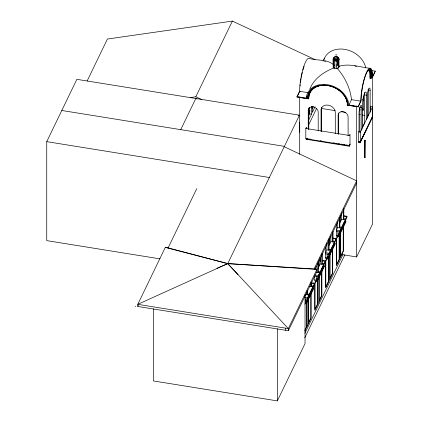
<?xml version="1.0" encoding="UTF-8"?>
<svg xmlns="http://www.w3.org/2000/svg" width="422" height="422" viewBox="0 0 422 422"><rect width="100%" height="100%" fill="white"/><g stroke="black" fill="none" stroke-linecap="round" stroke-linejoin="round"><path stroke-width="0.63" d="M137.788 306.472L137.788 304.336L165.292 247.413L168.135 247.872L227.748 263.608L316.922 269.405L316.922 271.541L288.332 330.716L137.788 306.472L138.326 305.354M153.429 308.767L153.429 380.945L277.344 400.9L305.032 343.603L305.032 295.041M334.203 65.347C327.794 58.885 317.634 60.921 309.579 58.537A22.224 4.874 -80.9 0 0 303.318 67.879A22.224 4.874 -80.9 0 0 299.551 91.289L296.972 97.028L307.38 98.706L308.166 94.248A21.232 16.695 25.8 0 1 327.577 85.502A21.232 16.695 25.8 0 1 346.984 100.499L347.775 105.215L358.183 106.887L361.084 100.879L361.306 95.836A21.232 4.658 -80.9 0 1 366.718 72.758A21.232 4.658 -80.9 0 1 372.13 73.428L372.352 77.558L371.64 77.442L371.418 73.312A21.232 4.658 -80.9 0 0 369.894 69.25M307.38 97.498L308.366 93.837A21.232 16.695 25.8 0 1 310.566 90.292M311.974 89.3A20.736 16.305 25.8 0 0 309.02 93.626L308.049 98.774L308.82 94.037A20.736 16.305 25.8 0 1 327.773 85.492A20.736 16.305 25.8 0 1 346.726 100.141L347.496 103.559M297.879 96.733L297.879 97.139L308.725 98.843L308.725 96.912L309.474 93.826A20.235 15.915 25.8 0 1 332.209 86.568M308.725 96.912L309.669 93.415A20.235 15.915 25.8 0 1 312.554 89.195M309.801 89.121C313.826 78.787 323.811 71.84 333.855 67.942M338.159 58.199A2.954 1.709 0 0 1 339.066 59.396L338.702 60.251A2.954 1.709 0 0 1 336.176 61.137L334.688 60.926L334.688 68.053A2.954 1.709 0 0 1 333.158 66.592L333.158 59.465L333.522 58.605A2.954 1.709 0 0 1 333.981 58.247A2.463 1.424 0 0 0 336.165 60.335A2.463 1.424 0 0 0 338.222 58.178M333.158 66.592L333.76 65.769L333.76 59.94M336.176 61.137L336.176 68.264A2.954 1.709 0 0 0 338.702 67.378L338.465 60.209L338.702 67.378M335.991 64.988L337.537 65.062L337.537 60.525M338.465 67.346L338.829 66.486L338.829 59.349L338.829 66.486M312.291 287.746L313.52 287.941L306.425 302.632L305.56 302.495L305.56 298.739L307.474 299.045L307.474 297.906L314.564 283.225L311.061 282.661M317.212 281.31L317.212 280.303L324.307 265.617L324.307 266.62L317.212 281.31L314.759 280.915L314.759 276.157L318.262 276.721L318.262 275.577L325.351 260.901L322.429 260.432M325.547 253.828L329.049 254.392L329.049 253.253L336.139 238.572L332.636 238.008M336.334 231.499L339.837 232.063L339.837 230.924L346.926 216.243L344.004 215.774M160.001 258.86L46.742 240.619L46.742 141.65L76.851 79.336L299.456 115.185L227.748 263.608L137.788 304.336L288.332 328.58L316.922 269.405L314.073 268.946L227.748 263.608L165.292 247.413M87.132 81.008L107.415 39.03L232.369 21.1L315.076 59.607M190.19 97.587L195.803 96.786L232.369 21.1M180.753 129.649L195.803 98.495L196.995 99.049M168.135 247.872L196.763 188.623M296.972 97.028L299.873 91.02M323.03 61.206L324.333 58.505M296.972 96.627L306.224 98.12L307.084 96.337M306.224 98.521L306.419 98.11M308.049 97.208L308.25 96.796M307.38 98.706L307.575 97.092M308.725 98.843L308.925 96.501M308.239 129.232L308.239 110.39L308.772 109.293A5.175 4.067 25.8 0 1 309.437 107.288M308.719 113.064L309.848 110.722M299.72 132.286L299.657 122.169M309.184 112.7L310.043 110.917M308.777 115.57L309.627 113.808L309.627 107.352M312.09 108.712L313.203 106.413M308.688 119.985L311.526 114.114L311.526 106.365M315.097 106.713L312.322 112.468L312.322 106.624M305.813 128.462L349.469 135.494L349.996 134.396L349.996 144.656L349.469 145.748L305.813 138.722L305.813 128.462L306.346 127.365L306.346 128.652M308.682 124.822L316.669 108.296M306.05 138.759L306.182 138.485L306.182 139.286L349.363 146.244L349.996 144.656M306.182 139.286L306.583 138.469M321.052 131.337L321.052 110.036L321.585 108.945A7.39 5.813 25.8 0 1 321.828 107.42M338.138 134.048L338.138 115.201L338.666 114.109A5.175 4.067 25.8 0 1 338.834 113.043M357.666 106.365L357.666 106.766L347.222 105.041L347.422 102.699L347.496 105.125L347.696 104.714M347.222 105.041L347.422 104.63M347.775 104.007L347.971 103.596M347.775 105.215L347.971 104.804M371.555 70.548L375.258 71.144L372.673 76.487A22.224 4.874 -80.9 0 0 366.718 71.946A22.224 4.874 -80.9 0 0 360.763 101.143L358.183 106.486L348.931 104.999L351.51 99.655C350.239 87.918 344.711 76.82 336.962 68.016M356.047 106.544L356.242 106.133M356.242 106.534L356.442 106.128M368.29 69.989A20.235 4.442 -80.9 0 1 369.746 73.861L369.952 78.566L370.664 78.682L371.218 77.532M371.64 77.442L371.961 76.778M369.092 69.619A20.736 4.547 -80.9 0 1 370.585 73.586L370.796 78.007L371.508 78.117L372.077 76.946M372.352 77.558L375.258 71.144M349.996 144.05L349.469 145.748M349.231 145.711L349.363 145.437L349.363 146.244M362.403 127.37L364.671 122.67L364.671 94.918A7.39 1.619 -80.9 0 0 364.402 92.45M367.689 116.425L368.242 115.275L368.242 89.933A5.175 1.134 -80.9 0 0 368.195 88.942M359.512 141.919L358.494 141.903L360.393 142.209L360.393 131.949L372.568 106.745L370.674 106.439L370.674 111.587M372.568 116.398L360.393 141.602L358.494 141.296M360.393 131.949L358.494 131.643L358.563 142.567L359.982 142.8L372.03 117.87L372.03 117.063M360.393 142.209L372.568 117.005L372.568 106.745M364.45 140.721L364.713 140.173L365.188 140.246L364.924 157.712L364.45 157.633L364.45 140.721L364.924 140.795L365.188 140.246M364.45 157.633L364.713 140.173M314.073 268.946L356.643 180.838L284.475 146.861M314.928 269.31L356.643 182.979M317.887 268.529L320.092 263.966L320.092 257.62M326.902 243.505L326.902 249.877L325.547 252.688L329.049 253.253M328.954 245.63L330.88 241.642L330.88 235.924M337.69 221.814L337.69 227.548L336.334 230.359L339.837 230.924M339.462 223.876L341.667 219.313L341.667 212.962M307.48 290.162L307.48 293.986L307.079 294.814L307.079 291.011M311.457 281.933L311.457 285.752L311.056 286.575L311.056 282.766M318.267 262.099L318.267 271.657L317.866 272.485L317.866 262.985M322.244 253.247L322.244 263.423L321.844 264.251L321.844 254.091M329.054 239.137L329.054 249.333L328.654 250.156L328.654 240.028M333.032 231.551L333.032 241.094L332.631 241.922L332.631 232.401M339.842 217.446L339.842 227.004L339.441 227.833L339.441 218.332M343.819 208.589L343.819 218.77L343.418 219.593L343.418 209.439M305.56 302.495L312.211 288.727L313.071 288.87M315.872 280.994L314.786 283.246L314.786 310.328L321.88 295.648L321.88 270.502M319.902 272.812L316.347 280.166L316.347 276.41M321.311 269.901L323.442 265.485M326.697 258.591L325.61 260.838L325.61 287.92L332.705 273.245L332.705 248.743M332.942 245.826L327.134 257.842L327.134 254.086M337.69 235.84L336.334 238.652L336.334 265.733L343.424 251.053L343.424 226.551M344.294 222.331L337.922 235.513L337.922 231.757M304.948 304.215L305.465 303.144M307.474 299.045L314.564 284.37L314.564 283.225M316.278 280.757L314.986 283.436L314.986 309.31L317.576 303.945L317.576 279.364M318.262 276.721L325.351 262.041L325.351 260.901M327.108 258.348L325.81 261.033L325.81 286.907L328.4 281.543L328.4 257.61M329.049 254.392L336.139 239.712L336.139 238.572M337.827 236.162L336.529 238.841L336.529 264.715L339.124 259.351L339.124 234.769M339.837 232.063L346.926 217.388L346.926 216.243M325.547 246.949L325.547 258.591L327.999 258.981L327.999 257.979L335.094 243.288L333.871 243.093M338.787 236.658L338.787 235.65L345.882 220.959L345.882 221.967L338.787 236.658L336.334 236.262L336.334 223.987M305.196 303.439L306.425 303.64L313.52 288.949L313.52 287.941M327.999 258.981L335.094 244.296L335.094 243.288M304.948 330.088L306.762 326.333L306.762 302.4M304.784 331.027L311.061 318.035L311.061 293.533M304.848 333.391L342.986 254.455M304.763 337.8L344.901 254.73M342.406 254.661L356.643 256.951L372.526 224.077L372.526 75.876M216.945 268.334L227.748 263.608L288.332 328.58L288.332 330.716M324.602 61.491L325.589 61.116M338.576 66.423C349.205 62.931 360.151 67.32 370.79 68.396M298.111 115.449L299.414 115.275M336.112 66.697L336.118 66.418M333.76 65.769L333.522 65.737A2.954 1.709 0 0 1 334.583 65.099M371.64 76.234L372.352 76.35M370.796 76.435L371.508 76.551L371.508 78.117M369.952 76.635L370.664 76.751L370.664 78.682M368.242 89.933L370.141 90.239L370.141 112.331M364.671 94.918L366.57 95.224L366.57 119.748M362.561 99.819L363.843 100.025M299.551 91.289L308.187 92.676M351.51 99.655L360.763 101.143M299.551 91.69L300.264 91.801M360.05 101.433L360.763 101.549M361.802 130.24L361.802 107.499L359.908 107.193L359.908 132.534M362.113 108.971L363.363 109.171M359.096 109.667L360.341 109.868M362.208 110.168L363.453 110.369L363.453 96.074M311.832 106.618L313.098 106.819M321.49 108.438L335.1 110.633M340.934 111.572L345.47 112.299M359.08 114.494L360.377 114.7M362.319 115.016L364.914 115.433M309.627 113.808L311.526 114.114M360.457 142.072L359.982 141.992L359.982 142.8M306.831 138.59L308.118 138.796M309.405 139.002L310.697 139.213M320.361 140.769L321.654 140.974M333.253 142.842L334.541 143.053M335.828 143.258L337.12 143.464M338.407 143.675L339.699 143.881M340.987 144.087L342.274 144.298M343.566 144.503L344.853 144.709M346.14 144.92L347.433 145.126M364.713 157.084L365.188 157.163M61.797 110.49L284.402 146.344M46.742 141.65L269.347 177.498M343.814 216.175L346.736 216.644M343.819 218.77L345.571 219.05M341.667 219.313L345.175 219.878M344.574 221.745L345.433 221.888M339.842 227.004L341.593 227.289M337.69 227.548L341.192 228.112M338.666 233.983L339.525 234.12M336.334 235.254L338.787 235.65M333.027 238.499L335.949 238.968M333.032 241.094L334.783 241.379M330.88 241.642L334.388 242.207M333.786 244.074L334.646 244.211M329.054 249.333L330.806 249.613M326.902 249.877L330.405 250.441M327.878 256.312L328.738 256.449M325.547 257.584L327.999 257.979M322.239 260.828L325.162 261.297M322.244 263.423L323.996 263.708M320.092 263.966L323.6 264.531M322.999 266.403L323.859 266.54M318.267 271.657L320.018 271.942M316.115 272.206L319.618 272.765M314.759 275.012L318.262 275.577M317.091 278.636L317.951 278.778M314.759 279.913L317.212 280.303M311.452 283.157L314.374 283.626M311.457 285.752L313.208 286.032M309.305 286.295L312.813 286.86M307.48 293.986L309.231 294.271M305.328 294.53L308.83 295.094M305.138 297.531L307.474 297.906M306.303 300.965L307.163 301.102M195.803 96.786L201.415 99.397M354.775 65.816L356.416 66.581M227.748 263.608L238.024 274.648M347.311 100.673L347.575 101.839M347.311 101.438L347.57 102.578M347.222 103.11L346.473 99.787A20.235 15.915 25.8 0 0 332.794 86.779M371.508 76.551L371.291 73.702A20.736 4.547 -80.9 0 0 368.68 69.593M370.664 76.751L370.458 73.977A20.235 4.442 -80.9 0 0 369.002 70.105M367.362 118.086L367.362 95.994A5.175 1.134 -80.9 0 1 368.754 88.894A5.175 1.134 -80.9 0 1 370.141 90.239M364.924 140.795L364.924 157.712M362.598 127.966L362.598 103.443A7.39 1.619 -80.9 0 1 364.582 93.299A7.39 1.619 -80.9 0 1 366.57 95.224M359.022 132.097L359.022 113.254A5.175 1.134 -80.9 0 1 360.414 106.154A5.175 1.134 -80.9 0 1 361.802 107.499M358.183 106.486L358.183 106.887M356.643 106.777L356.643 256.951M348.103 135.652L348.103 116.81A5.175 4.067 25.8 0 0 343.118 111.783A5.175 4.067 25.8 0 0 338.138 115.201M343.223 226.925L343.223 250.863L340.712 256.059L340.712 232.126M340.57 215.183L340.57 221.587M340.517 232.569L340.517 257.072M339.32 235.043L339.32 259.546M338.666 114.109L338.666 134.249M337.479 60.662L337.479 65.199M335.29 133.632L335.29 112.331A7.39 5.813 25.8 0 0 328.174 105.152A7.39 5.813 25.8 0 0 321.052 110.036M333.396 66.629L333.158 59.465A2.954 1.709 0 0 0 334.688 60.926M332.504 248.468L332.504 273.05L329.993 278.251L329.993 254.313M329.782 238.15L329.782 243.916M329.793 254.118L329.793 279.264M328.601 256.587L328.601 281.738M321.68 271.52L321.68 295.458L319.169 300.654L319.169 277.365M321.585 108.945L321.585 131.532M320.493 258.686L320.493 261.867M318.995 260.479L318.995 266.24M318.969 277.164L318.969 301.667M318.204 130.836L318.204 111.994A5.175 4.067 25.8 0 0 313.224 106.966A5.175 4.067 25.8 0 0 308.239 110.39M317.777 279.638L317.777 304.141M316.115 266.467L316.115 269.653M310.861 293.264L310.861 317.845L308.35 323.041L308.35 298.459M308.772 109.293L308.772 129.433M308.155 299.551L308.155 324.054M306.958 302.669L306.958 326.528M306.425 302.632L306.425 303.64M299.699 96.944L299.699 154.252M285.483 328.121L285.483 330.257M277.344 328.727L277.344 400.9M135.272 306.198L135.272 306.741M338.639 66.127A2.954 1.709 0 0 1 336.935 68.649A2.954 1.709 0 0 1 333.158 67.045M337.537 65.062A2.954 1.709 0 0 1 339.066 66.523M338.159 57.682A2.954 1.709 0 0 1 338.244 60.098A2.954 1.709 0 0 1 334.066 60.146A2.954 1.709 0 0 1 333.981 57.735M337.8 57.524A1.973 1.139 0 0 1 336.155 59.249A1.973 1.139 0 0 1 334.388 57.561M323.906 59.676A22.224 17.476 25.8 0 1 345.56 49.511A22.224 17.476 25.8 0 1 365.768 67.931M306.224 98.12A22.224 17.476 25.8 0 1 327.577 84.69A22.224 17.476 25.8 0 1 348.931 104.999M313.435 88.414A20.235 15.915 25.8 0 1 314.385 87.702M314.881 87.375A20.235 15.915 25.8 0 1 318.225 85.787M300.095 85.977A21.232 4.658 -80.9 0 1 300.216 84.711M300.438 82.765A21.232 4.658 -80.9 0 1 300.707 80.808M300.791 80.233A21.232 4.658 -80.9 0 1 301.076 78.481M301.287 77.321A21.232 4.658 -80.9 0 1 301.503 76.171M301.619 75.601A21.232 4.658 -80.9 0 1 302.316 72.473M302.949 70.031A21.232 4.658 -80.9 0 1 304.093 66.359M310.967 89.844A21.232 16.695 25.8 0 1 313.831 87.496M314.933 86.863A21.232 16.695 25.8 0 1 316.104 86.31M339.214 89.897A21.232 16.695 25.8 0 1 340.259 90.704M341.714 91.985A21.232 16.695 25.8 0 1 342.622 92.893M312.871 88.499A20.736 16.305 25.8 0 1 316.579 86.273M335.875 54.902L336.36 54.944L335.875 54.902M335.875 57.672L336.36 57.709L335.875 57.672M334.409 59.138A2.463 1.424 0 0 0 338.502 58.452A2.463 1.424 0 0 0 335.427 56.743A2.463 1.424 0 0 0 334.409 59.138M334.746 58.531A1.973 1.139 0 0 0 338.027 57.978A1.973 1.139 0 0 0 335.564 56.617A1.973 1.139 0 0 0 334.746 58.531"/></g></svg>
